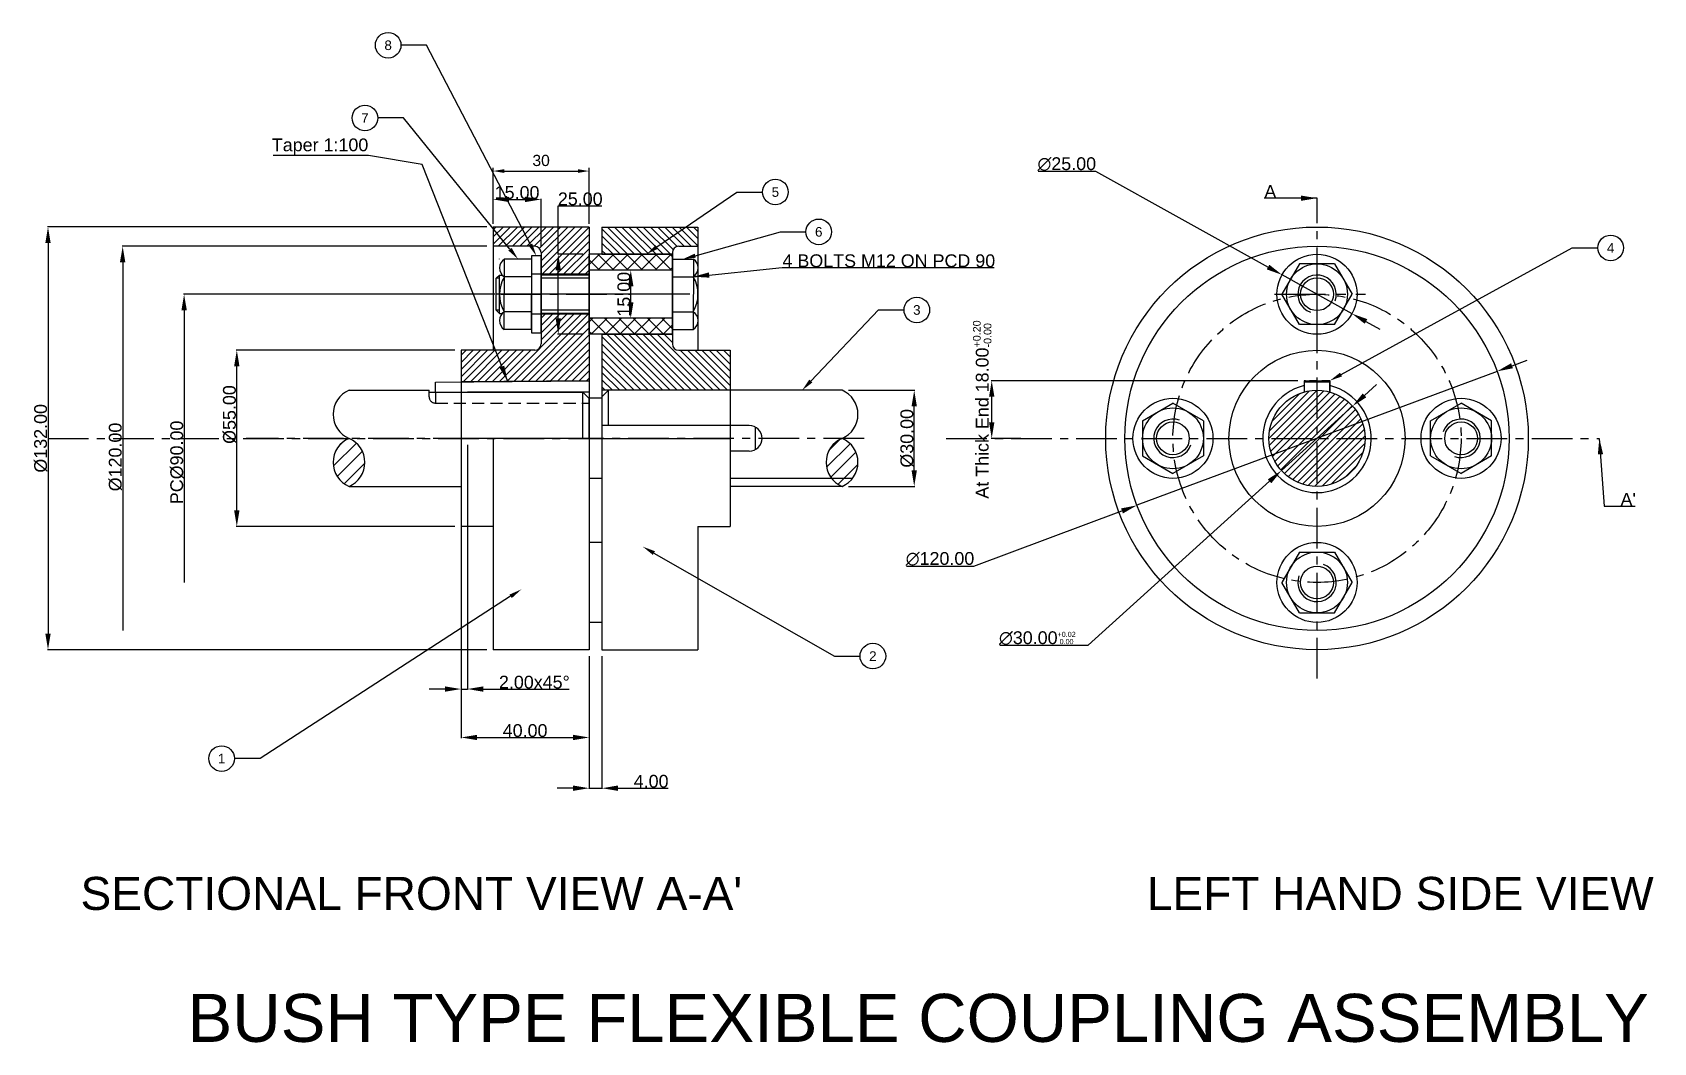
# Model space of a CAD drawing. Header units: millimetres. Extents: x 5499 to 6005, y 2322 to 2638.
import ezdxf
from ezdxf import colors
from ezdxf.entities.mleader import LeaderData, LeaderLine
from ezdxf.enums import TextEntityAlignment as Align
from ezdxf.math import Vec2, Vec3

# ---------------------------------------------------------------- set-up
doc = ezdxf.new("R2010")
doc.units = ezdxf.units.MM
doc.linetypes.add('CENTER', pattern=[50.8, 31.75, -6.35, 6.35, -6.35])
doc.linetypes.add('HIDDEN', pattern=[9.525, 6.35, -3.175])
doc.layers.add('center', color=10, linetype='CENTER')
doc.layers.add('hidden', color=51, linetype='HIDDEN', plot=False)
doc.styles.get("Standard").update_dxf_attribs({"font": 'arial.ttf'})
doc.dimstyles.new('AM_ISO', dxfattribs={"dimtxt": 3.5, "dimasz": 3.5, "dimexe": 1, "dimexo": 1, "dimgap": 1.5, "dimtad": 1, "dimdsep": 46, "dimtxsty": 'Standard', "dimcen": 0, "dimclrd": 256, "dimclre": 256, "dimclrt": 2, "dimadec": 0, "dimazin": 2, "dimtp": 0.1, "dimtm": 0.1, "dimtfac": 0.71, "dimtdec": 3, "dimtmove": 0, "dimatfit": 3, "dimfxl": 1, "dimlwd": -1, "dimlwe": -1, "dimarcsym": 1})
doc.dimstyles.get("Standard").update_dxf_attribs({"dimtxt": 4, "dimasz": 5, "dimexe": 0.18, "dimexo": 2, "dimgap": 0.09, "dimtad": 1, "dimtoh": 1, "dimzin": 0, "dimdsep": 46, "dimtxsty": 'Standard', "dimcen": 0.09, "dimclrt": 2, "dimadec": 0, "dimazin": 0, "dimtfac": 1, "dimtmove": 0, "dimatfit": 3, "dimfxl": 1, "dimtolj": 1, "dimtzin": 0, "dimarcsym": 0})

# ---------------------------------------------------------------- blocks, each defined once
blk = doc.blocks.new('*D25')
at = {"linetype": 'ByBlock', "transparency": 16777216}
for p, q in [((2976.7, 1302.11), (2976.7, 1319.58)), ((2980.2, 1318.58), (3003.2, 1318.58)), ((3006.7, 1302.11), (3006.7, 1319.58))]:
    blk.add_line(p, q, dxfattribs=at)
at = {"transparency": 16777216}
for points in [[(2980.2, 1319.16), (2980.2, 1318), (2976.7, 1318.58)], [(3003.2, 1319.16), (3003.2, 1318), (3006.7, 1318.58)]]:
    blk.add_solid(points, dxfattribs=at)
at = {"layer": 'Defpoints', "color": 0, "transparency": 16777216}
for p in [(3006.7, 1318.58), (2976.7, 1301.11), (3006.7, 1301.11)]:
    blk.add_point(p, dxfattribs=at)
at = {"color": 2, "transparency": 16777216, "insert": (2991.7, 1321.87), "char_height": 3.5, "attachment_point": 5}
blk.add_mtext('30', dxfattribs=at)
blk = doc.blocks.new('*D26')
at = {"color": 0, "lineweight": -2, "transparency": 16777216}
for p, q in [((2964.7, 1262.61), (2896.47, 1262.61)), ((2896.65, 1212.61), (2896.65, 1257.61)), ((2964.7, 1207.61), (2896.47, 1207.61))]:
    blk.add_line(p, q, dxfattribs=at)
at = {"color": 0, "transparency": 16777216}
for points in [[(2895.81, 1257.61), (2897.48, 1257.61), (2896.65, 1262.61)], [(2895.81, 1212.61), (2897.48, 1212.61), (2896.65, 1207.61)]]:
    blk.add_solid(points, dxfattribs=at)
at = {"layer": 'Defpoints', "color": 0, "transparency": 16777216}
for p in [(2896.65, 1262.61), (2966.7, 1262.61), (2966.7, 1207.61)]:
    blk.add_point(p, dxfattribs=at)
at = {"color": 2, "transparency": 16777216, "insert": (2894.4, 1242.54), "char_height": 4, "attachment_point": 5, "rotation": 90}
blk.add_mtext('\\A1;%%C55.00', dxfattribs=at)
blk = doc.blocks.new('*D27')
at = {"color": 0, "lineweight": -2, "transparency": 16777216}
for p, q in [((2976.7, 1303.11), (2976.7, 1309.91)), ((2981.7, 1309.73), (2986.7, 1309.73)), ((2991.7, 1295.11), (2991.7, 1309.91))]:
    blk.add_line(p, q, dxfattribs=at)
at = {"color": 0, "transparency": 16777216}
for points in [[(2981.7, 1310.56), (2981.7, 1308.89), (2976.7, 1309.73)], [(2986.7, 1310.56), (2986.7, 1308.89), (2991.7, 1309.73)]]:
    blk.add_solid(points, dxfattribs=at)
at = {"layer": 'Defpoints', "color": 0, "transparency": 16777216}
for p in [(2991.7, 1309.73), (2976.7, 1301.11), (2991.7, 1293.11)]:
    blk.add_point(p, dxfattribs=at)
at = {"color": 2, "transparency": 16777216, "insert": (2984.2, 1311.86), "char_height": 4, "attachment_point": 5}
blk.add_mtext('\\A1;15.00', dxfattribs=at)
blk = doc.blocks.new('*D28')
at = {"color": 0, "lineweight": -2, "transparency": 16777216}
for p, q in [((2977.2, 1280.11), (2880.01, 1280.11)), ((2880.19, 1275.11), (2880.19, 1190.11))]:
    blk.add_line(p, q, dxfattribs=at)
at = {"color": 0, "transparency": 16777216}
blk.add_solid([(2879.36, 1275.11), (2881.03, 1275.11), (2880.19, 1280.11)], dxfattribs=at)
at = {"layer": 'Defpoints', "color": 0, "transparency": 16777216}
for p in [(2979.2, 1280.11), (2880.19, 1190.11), (2979.2, 1190.11)]:
    blk.add_point(p, dxfattribs=at)
at = {"color": 2, "transparency": 16777216, "insert": (2877.95, 1227.6), "char_height": 4, "attachment_point": 5, "rotation": 90}
blk.add_mtext('\\A1;PC%%C90.00', dxfattribs=at)
blk = doc.blocks.new('_None')
blk = doc.blocks.new('*D29')
at = {"color": 0, "lineweight": -2, "transparency": 16777216}
for p, q in [((2974.7, 1301.11), (2837.5, 1301.11)), ((2837.68, 1296.11), (2837.68, 1174.11)), ((2974.7, 1169.11), (2837.5, 1169.11))]:
    blk.add_line(p, q, dxfattribs=at)
at = {"color": 0, "transparency": 16777216}
for points in [[(2836.84, 1296.11), (2838.51, 1296.11), (2837.68, 1301.11)], [(2836.84, 1174.11), (2838.51, 1174.11), (2837.68, 1169.11)]]:
    blk.add_solid(points, dxfattribs=at)
at = {"layer": 'Defpoints', "color": 0, "transparency": 16777216}
for p in [(2976.7, 1301.11), (2837.68, 1169.11), (2976.7, 1169.11)]:
    blk.add_point(p, dxfattribs=at)
at = {"color": 2, "transparency": 16777216, "insert": (2835.43, 1235.11), "char_height": 4, "attachment_point": 5, "rotation": 90}
blk.add_mtext('\\A1;%%C132.00', dxfattribs=at)
blk = doc.blocks.new('*D30')
at = {"color": 0, "lineweight": -2, "transparency": 16777216}
for p, q in [((2974.7, 1295.11), (2860.82, 1295.11)), ((2861, 1290.11), (2861, 1175.11))]:
    blk.add_line(p, q, dxfattribs=at)
at = {"color": 0, "transparency": 16777216}
blk.add_solid([(2860.16, 1290.11), (2861.83, 1290.11), (2861, 1295.11)], dxfattribs=at)
at = {"layer": 'Defpoints', "color": 0, "transparency": 16777216}
for p in [(2976.7, 1295.11), (2861, 1175.11), (2976.7, 1175.11)]:
    blk.add_point(p, dxfattribs=at)
at = {"color": 2, "transparency": 16777216, "insert": (2858.75, 1229.28), "char_height": 4, "attachment_point": 5, "rotation": 90}
blk.add_mtext('\\A1;%%C120.00', dxfattribs=at)
blk = doc.blocks.new('*D31')
at = {"color": 0, "lineweight": -2, "transparency": 16777216}
for p, q in [((2966.7, 1249.57), (2966.7, 1156.64)), ((2968.7, 1233.11), (2968.7, 1156.64)), ((2961.7, 1156.82), (2956.7, 1156.82)), ((2966.7, 1156.82), (2968.7, 1156.82)), ((2973.7, 1156.82), (3000.47, 1156.82))]:
    blk.add_line(p, q, dxfattribs=at)
at = {"color": 0, "transparency": 16777216}
for points in [[(2961.7, 1157.65), (2961.7, 1155.98), (2966.7, 1156.82)], [(2973.7, 1157.65), (2973.7, 1155.98), (2968.7, 1156.82)]]:
    blk.add_solid(points, dxfattribs=at)
at = {"layer": 'Defpoints', "color": 0, "transparency": 16777216}
for p in [(2966.7, 1251.57), (2968.7, 1235.11), (2968.7, 1156.82)]:
    blk.add_point(p, dxfattribs=at)
at = {"color": 2, "transparency": 16777216, "insert": (2989.59, 1158.95), "char_height": 4, "attachment_point": 5}
blk.add_mtext('\\A1;2.00x45%%D', dxfattribs=at)
blk = doc.blocks.new('*D32')
at = {"color": 0, "lineweight": -2, "transparency": 16777216}
for p, q in [((2966.7, 1205.61), (2966.7, 1141.52)), ((3006.7, 1167.11), (3006.7, 1141.52)), ((2971.7, 1141.7), (3001.7, 1141.7))]:
    blk.add_line(p, q, dxfattribs=at)
at = {"color": 0, "transparency": 16777216}
for points in [[(2971.7, 1142.53), (2971.7, 1140.87), (2966.7, 1141.7)], [(3001.7, 1142.53), (3001.7, 1140.87), (3006.7, 1141.7)]]:
    blk.add_solid(points, dxfattribs=at)
at = {"layer": 'Defpoints', "color": 0, "transparency": 16777216}
for p in [(2966.7, 1207.61), (3006.7, 1169.11), (3006.7, 1141.7)]:
    blk.add_point(p, dxfattribs=at)
at = {"color": 2, "transparency": 16777216, "insert": (2986.7, 1143.83), "char_height": 4, "attachment_point": 5}
blk.add_mtext('\\A1;40.00', dxfattribs=at)
blk = doc.blocks.new('*D33')
at = {"color": 0, "lineweight": -2, "transparency": 16777216}
for p, q in [((3228.05, 1253.11), (3132.27, 1253.11)), ((3132.45, 1240.11), (3132.45, 1248.11)), ((3141.56, 1235.11), (3132.27, 1235.11))]:
    blk.add_line(p, q, dxfattribs=at)
at = {"color": 0, "transparency": 16777216}
for points in [[(3131.61, 1248.11), (3133.28, 1248.11), (3132.45, 1253.11)], [(3131.61, 1240.11), (3133.28, 1240.11), (3132.45, 1235.11)]]:
    blk.add_solid(points, dxfattribs=at)
at = {"layer": 'Defpoints', "color": 0, "transparency": 16777216}
for p in [(3132.45, 1253.11), (3230.05, 1253.11), (3143.56, 1235.11)]:
    blk.add_point(p, dxfattribs=at)
at = {"color": 2, "transparency": 16777216, "insert": (3129.47, 1244.11), "char_height": 4, "attachment_point": 5, "rotation": 90}
blk.add_mtext('\\A1;At Thick End 18.00{\\H2.4;\\S+0.20^ -0.00;}', dxfattribs=at)
blk = doc.blocks.new('*D34')
at = {"color": 0, "lineweight": -2, "transparency": 16777216}
for p, q in [((3248.88, 1248.53), (3252.59, 1251.88)), ((3245.17, 1245.17), (3222.93, 1225.05)), ((3162.6, 1170.47), (3219.22, 1221.69)), ((3134.93, 1170.47), (3162.6, 1170.47))]:
    blk.add_line(p, q, dxfattribs=at)
at = {"color": 0, "transparency": 16777216}
for points in [[(3248.32, 1249.14), (3249.44, 1247.91), (3245.17, 1245.17)], [(3218.66, 1222.31), (3219.78, 1221.07), (3222.93, 1225.05)]]:
    blk.add_solid(points, dxfattribs=at)
at = {"layer": 'Defpoints', "color": 0, "transparency": 16777216}
for p in [(3245.17, 1245.17), (3222.93, 1225.05)]:
    blk.add_point(p, dxfattribs=at)
at = {"color": 2, "transparency": 16777216, "insert": (3146.69, 1172.72), "char_height": 4, "attachment_point": 5}
blk.add_mtext('\\A1;∅30.00{\\H1.6;\\S+0.02^  0.00;}', dxfattribs=at)
blk = doc.blocks.new('*D35')
at = {"color": 0, "lineweight": -2, "transparency": 16777216}
for p, q in [((3146.97, 1318.5), (3164.89, 1318.5)), ((3164.89, 1318.5), (3218.75, 1288.6)), ((3244.98, 1274.04), (3223.12, 1286.18)), ((3249.35, 1271.61), (3253.72, 1269.19))]:
    blk.add_line(p, q, dxfattribs=at)
at = {"color": 0, "transparency": 16777216}
for points in [[(3219.15, 1289.33), (3218.34, 1287.87), (3223.12, 1286.18)], [(3249.75, 1272.34), (3248.94, 1270.89), (3244.98, 1274.04)]]:
    blk.add_solid(points, dxfattribs=at)
at = {"layer": 'Defpoints', "color": 0, "transparency": 16777216}
for p in [(3223.12, 1286.18), (3244.98, 1274.04)]:
    blk.add_point(p, dxfattribs=at)
at = {"color": 2, "transparency": 16777216, "insert": (3155.89, 1320.75), "char_height": 4, "attachment_point": 5}
blk.add_mtext('\\A1;∅25.00', dxfattribs=at)
blk = doc.blocks.new('*U3')
at = {"color": 0, "linetype": 'Continuous'}
for p, q in [((-9.5, 5.48), (0, 10.97)), ((9.5, 5.48), (0, 10.97)), ((-9.5, -5.48), (-9.5, 5.48)), ((9.5, -5.48), (9.5, 5.48)), ((-9.5, -5.48), (0, -10.97)), ((9.5, -5.48), (0, -10.97))]:
    blk.add_line(p, q, dxfattribs=at)
for radius in [9.5, 5.12]:
    blk.add_circle((0, 0), radius, dxfattribs=at)
blk.add_arc((0, 0), 6, 250, 160, dxfattribs=at)
blk = doc.blocks.new('*U36')
at = {"rotation": 90}
blk.add_blockref('*U3', (0, 0), dxfattribs=at)
blk = doc.blocks.new('*U37')
at = {"color": 0, "linetype": 'ByBlock', "lineweight": -2, "transparency": 16777216}
blk.add_blockref('*U36', (3234.05, 1280.11), dxfattribs=at)
for p, rotation in [((3189.05, 1235.11), 90), ((3279.05, 1235.11), 270), ((3234.05, 1190.11), 180)]:
    blk.add_blockref('*U36', p, dxfattribs=dict(at, rotation=rotation))
blk = doc.blocks.new('_TagCircle')
at = {"color": 0, "linetype": 'ByBlock', "lineweight": -2, "transparency": 16777216}
blk.add_circle((0, 0), 4, dxfattribs=at)
at = {"color": 0, "transparency": 16777216}
blk.add_attdef('TAGNUMBER', text='', height=3, dxfattribs=at).set_placement((0, -1.5), align=Align.CENTER)
blk = doc.blocks.new('*D38')
at = {"color": 0, "lineweight": -2, "ltscale": 0.5, "transparency": 16777216}
for p, q in [((3006.7, 1167.11), (3006.7, 1125.67)), ((3010.7, 1167.11), (3010.7, 1125.67)), ((3001.7, 1125.85), (2996.7, 1125.85)), ((3006.7, 1125.85), (3010.7, 1125.85)), ((3015.7, 1125.85), (3031.42, 1125.85))]:
    blk.add_line(p, q, dxfattribs=at)
at = {"color": 0, "ltscale": 0.5, "transparency": 16777216}
for points in [[(3001.7, 1126.69), (3001.7, 1125.02), (3006.7, 1125.85)], [(3015.7, 1126.69), (3015.7, 1125.02), (3010.7, 1125.85)]]:
    blk.add_solid(points, dxfattribs=at)
at = {"layer": 'Defpoints', "color": 0, "ltscale": 0.5, "transparency": 16777216}
for p in [(3006.7, 1169.11), (3010.7, 1169.11), (3010.7, 1125.85)]:
    blk.add_point(p, dxfattribs=at)
at = {"color": 2, "ltscale": 0.5, "transparency": 16777216, "insert": (3026.06, 1127.99), "char_height": 4, "attachment_point": 5}
blk.add_mtext('\\A1;4.00', dxfattribs=at)
blk = doc.blocks.new('*D39')
at = {"color": 0, "lineweight": -2, "ltscale": 0.5, "transparency": 16777216}
for p, q in [((3087.7, 1250.11), (3108.42, 1250.11)), ((3108.24, 1225.11), (3108.24, 1245.11)), ((3087.7, 1220.11), (3108.42, 1220.11))]:
    blk.add_line(p, q, dxfattribs=at)
at = {"color": 0, "ltscale": 0.5, "transparency": 16777216}
for points in [[(3107.41, 1245.11), (3109.07, 1245.11), (3108.24, 1250.11)], [(3107.41, 1225.11), (3109.07, 1225.11), (3108.24, 1220.11)]]:
    blk.add_solid(points, dxfattribs=at)
at = {"layer": 'Defpoints', "color": 0, "ltscale": 0.5, "transparency": 16777216}
for p in [(3085.7, 1250.11), (3108.24, 1250.11), (3085.7, 1220.11)]:
    blk.add_point(p, dxfattribs=at)
at = {"color": 2, "ltscale": 0.5, "transparency": 16777216, "insert": (3106, 1235.11), "char_height": 4, "attachment_point": 5, "rotation": 90}
blk.add_mtext('\\A1;%%C30.00', dxfattribs=at)
blk = doc.blocks.new('*D40')
at = {"color": 0, "lineweight": -2, "ltscale": 0.5, "transparency": 16777216}
for p, q in [((3021.7, 1287.61), (3019.88, 1287.61)), ((3019.7, 1277.61), (3019.7, 1282.61)), ((3021.67, 1272.61), (3019.88, 1272.61))]:
    blk.add_line(p, q, dxfattribs=at)
at = {"color": 0, "ltscale": 0.5, "transparency": 16777216}
for points in [[(3018.87, 1282.61), (3020.54, 1282.61), (3019.7, 1287.61)], [(3018.87, 1277.61), (3020.54, 1277.61), (3019.7, 1272.61)]]:
    blk.add_solid(points, dxfattribs=at)
at = {"layer": 'Defpoints', "color": 0, "ltscale": 0.5, "transparency": 16777216}
for p in [(3019.7, 1287.61), (3019.7, 1287.61), (3019.67, 1272.61)]:
    blk.add_point(p, dxfattribs=at)
at = {"color": 2, "ltscale": 0.5, "transparency": 16777216, "insert": (3017.57, 1280.11), "char_height": 4, "attachment_point": 5, "rotation": 90}
blk.add_mtext('\\A1;15.00', dxfattribs=at)
blk = doc.blocks.new('*D41')
at = {"color": 0, "lineweight": -2, "ltscale": 0.5, "transparency": 16777216}
for p, q in [((2997.05, 1292.61), (2997.05, 1307.73)), ((2997.05, 1307.73), (3010.69, 1307.73)), ((3004.7, 1292.61), (2996.87, 1292.61)), ((2997.05, 1272.61), (2997.05, 1287.61)), ((3004.7, 1267.61), (2996.87, 1267.61))]:
    blk.add_line(p, q, dxfattribs=at)
at = {"color": 0, "ltscale": 0.5, "transparency": 16777216}
for points in [[(2996.22, 1287.61), (2997.88, 1287.61), (2997.05, 1292.61)], [(2996.22, 1272.61), (2997.88, 1272.61), (2997.05, 1267.61)]]:
    blk.add_solid(points, dxfattribs=at)
at = {"layer": 'Defpoints', "color": 0, "ltscale": 0.5, "transparency": 16777216}
for p in [(3006.7, 1292.61), (2997.05, 1267.61), (3006.7, 1267.61)]:
    blk.add_point(p, dxfattribs=at)
at = {"color": 2, "ltscale": 0.5, "transparency": 16777216, "insert": (3003.92, 1309.86), "char_height": 4, "attachment_point": 5}
blk.add_mtext('\\A1;25.00', dxfattribs=at)
blk = doc.blocks.new('*D42')
at = {"color": 0, "lineweight": -2, "ltscale": 0.5, "transparency": 16777216}
for p, q in [((3290.28, 1256.03), (3177.81, 1214.19)), ((3294.97, 1257.77), (3299.65, 1259.52)), ((3126.86, 1195.23), (3173.13, 1212.44)), ((3105.82, 1195.23), (3126.86, 1195.23))]:
    blk.add_line(p, q, dxfattribs=at)
at = {"color": 0, "ltscale": 0.5, "transparency": 16777216}
for points in [[(3294.68, 1258.56), (3295.26, 1256.99), (3290.28, 1256.03)], [(3172.84, 1213.22), (3173.42, 1211.66), (3177.81, 1214.19)]]:
    blk.add_solid(points, dxfattribs=at)
at = {"layer": 'Defpoints', "color": 0, "ltscale": 0.5, "transparency": 16777216}
for p in [(3290.28, 1256.03), (3177.81, 1214.19)]:
    blk.add_point(p, dxfattribs=at)
at = {"color": 2, "ltscale": 0.5, "transparency": 16777216, "insert": (3116.29, 1197.47), "char_height": 4, "attachment_point": 5}
blk.add_mtext('\\A1;∅120.00', dxfattribs=at)
blk = doc.blocks.new('saved-assembly')
h = blk.add_hatch()
h.set_pattern_fill('ANSI31', color=256, scale=0.5)
h.paths.add_polyline_path([(3006.703, 1301.109), (2976.703, 1301.109), (2976.703, 1295.109), (2989.703, 1295.109, -0.4142136), (2991.703, 1293.109), (2991.703, 1286.359), (3006.703, 1286.359)])
h.paths.add_polyline_path([(2966.703, 1262.609), (2966.703, 1252.709), (3006.703, 1253.109), (3006.703, 1273.859), (2991.703, 1273.859), (2991.703, 1264.609, -0.4142136), (2989.703, 1262.609)])
h = blk.add_hatch()
h.set_pattern_fill('ANSI31', color=256, scale=0.5, angle=90)
h.paths.add_polyline_path([(3050.703, 1262.609), (3034.703, 1262.609, -0.4142136), (3032.703, 1264.609), (3032.703, 1267.609), (3010.703, 1267.609), (3010.703, 1250.109), (3012.699, 1250.109), (3050.703, 1250.109)])
h.paths.add_polyline_path([(3040.703, 1301.109), (3010.703, 1301.109), (3010.703, 1292.609), (3032.703, 1292.609), (3032.703, 1293.109, -0.4142136), (3034.703, 1295.109), (3040.703, 1295.109)])
h = blk.add_hatch()
h.set_pattern_fill('ANSI37', color=256)
h.set_pattern_definition([(45, (-1108.9727, -682.8275), (-2.245064, 2.245064), []), (135, (-1108.9727, -682.8275), (-2.245064, -2.245064), [])])
h.paths.add_polyline_path([(3032.703, 1287.609), (3032.703, 1292.609), (3006.703, 1292.609), (3006.703, 1287.609)])
h.paths.add_polyline_path([(3006.703, 1272.609), (3006.703, 1267.609), (3032.703, 1267.609), (3032.703, 1272.609)])
at = {"ltscale": 0.5}
h = blk.add_hatch(dxfattribs=at)
h.set_pattern_fill('ANSI31', color=256, scale=0.5)
h.paths.add_polyline_path([(3234.049, 1250.109, 0.4142136), (3219.049, 1235.109), (3234.049, 1235.109)])
h.paths.add_polyline_path([(3234.049, 1250.109), (3234.049, 1235.109), (3249.049, 1235.109, 0.4142136)])
h.paths.add_polyline_path([(3249.049, 1235.109), (3234.049, 1235.109), (3234.049, 1220.109, 0.4142136)])
h.paths.add_polyline_path([(3234.049, 1235.109), (3219.049, 1235.109, 0.4142136), (3234.049, 1220.109)])
at = {"ltscale": 0.4}
h = blk.add_hatch(dxfattribs=at)
h.set_pattern_fill('ANSI31', color=256)
h.set_pattern_definition([(45, (-457.2683, -579.924), (-2.245064, 2.245064), [])])
h.paths.add_polyline_path([(2931.703, 1235.109, 0.6623742), (2931.703, 1220.109, 0.6623742)])
h = blk.add_hatch(dxfattribs=at)
h.set_pattern_fill('ANSI31', color=256)
h.set_pattern_definition([(45, (-504.893, -579.924), (-2.245064, 2.245064), [])])
h.paths.add_polyline_path([(3085.703, 1220.109, 0.6623742), (3085.703, 1235.109, 0.6623742)])
for p, q in [((3006.703, 1301.109), (2976.703, 1301.109)), ((2976.703, 1301.109), (2976.703, 1262.609)), ((3006.703, 1301.109), (3006.703, 1169.109)), ((3010.703, 1301.109), (3040.703, 1301.109)), ((3010.703, 1301.109), (3010.703, 1292.609)), ((3040.703, 1301.109), (3040.703, 1262.609)), ((2989.703, 1295.109), (2976.703, 1295.109)), ((2991.703, 1293.109), (2991.703, 1264.609)), ((3032.703, 1292.609), (3006.703, 1292.609)), ((3006.703, 1267.609), (3006.703, 1292.609)), ((3010.703, 1292.609), (3032.703, 1292.609)), ((3032.703, 1293.109), (3032.703, 1264.609)), ((3032.703, 1267.609), (3032.703, 1292.609)), ((3034.703, 1295.109), (3040.703, 1295.109)), ((2978.752, 1291.078), (2978.752, 1291.123)), ((2980.154, 1269.132), (2980.252, 1291.078)), ((2988.752, 1291.078), (2980.252, 1291.078)), ((2988.654, 1269.139), (2988.752, 1291.078)), ((2991.703, 1286.359), (2988.703, 1286.359)), ((3006.703, 1286.359), (2991.703, 1286.359)), ((3006.736, 1287.609), (3006.669, 1272.609)), ((3032.703, 1287.609), (3006.703, 1287.609)), ((3032.703, 1287.609), (3006.736, 1287.609)), ((3032.752, 1291.078), (3032.654, 1269.139)), ((3032.752, 1291.078), (3039.252, 1291.078)), ((3039.252, 1291.085), (3039.154, 1269.139)), ((2977.703, 1285.109), (2978.703, 1286.109)), ((2978.703, 1285.109), (2977.703, 1285.109)), ((2977.703, 1275.109), (2977.703, 1285.109)), ((2978.703, 1274.109), (2978.703, 1286.109)), ((2988.727, 1285.594), (2980.227, 1285.594)), ((3006.729, 1286.109), (2991.703, 1286.109)), ((3006.729, 1285.109), (2991.703, 1285.109)), ((3032.727, 1285.594), (3039.227, 1285.594)), ((3032.703, 1280.109), (2977.703, 1280.109)), ((2978.703, 1280.1), (2978.703, 1280.131)), ((3040.703, 1280.118), (3040.703, 1280.086)), ((2978.703, 1275.109), (2977.703, 1275.109)), ((2978.703, 1274.109), (2977.703, 1275.109)), ((2988.678, 1274.624), (2980.179, 1274.624)), ((2991.703, 1273.859), (2988.703, 1273.859)), ((3006.676, 1275.109), (2991.703, 1275.109)), ((3006.676, 1274.109), (2991.703, 1274.109)), ((3006.703, 1273.859), (2991.703, 1273.859)), ((3032.669, 1272.609), (3006.669, 1272.609)), ((3032.703, 1272.609), (3006.703, 1272.609)), ((3032.678, 1274.624), (3039.178, 1274.624)), ((2988.654, 1269.139), (2980.154, 1269.139)), ((3032.703, 1267.609), (3006.703, 1267.609)), ((3010.703, 1267.609), (3010.703, 1169.109)), ((3010.703, 1267.609), (3032.703, 1267.609)), ((3032.654, 1269.139), (3039.154, 1269.139)), ((2989.703, 1262.609), (2966.703, 1262.609)), ((2966.703, 1262.609), (2966.703, 1207.609)), ((3034.703, 1262.609), (3050.703, 1262.609)), ((3050.703, 1262.609), (3050.703, 1207.609)), ((2958.703, 1252.629), (3006.703, 1253.109)), ((2958.703, 1249.566), (2958.703, 1252.629)), ((3006.703, 1253.109), (2966.703, 1252.709)), ((3006.703, 1253.109), (3006.703, 1246.109)), ((3230.049, 1253.109), (3238.049, 1253.109)), ((3230.049, 1253.109), (3230.049, 1249.566)), ((3230.049, 1253.109), (3230.049, 1249.566)), ((3238.049, 1253.109), (3238.049, 1249.566)), ((3238.049, 1249.566), (3238.049, 1253.109)), ((2931.703, 1250.109), (2956.703, 1250.109)), ((2956.703, 1249.566), (3004.703, 1249.566)), ((3006.703, 1249.566), (2968.703, 1249.566)), ((3006.703, 1247.566), (3004.703, 1249.566)), ((3004.703, 1235.109), (3004.703, 1249.566)), ((3006.703, 1235.109), (3006.703, 1247.566)), ((3012.703, 1239.109), (3012.703, 1249.566)), ((3085.703, 1250.109), (3060.703, 1250.109)), ((3058.703, 1231.645), (3058.703, 1238.573)), ((3006.703, 1235.109), (2966.703, 1235.109)), ((2976.703, 1235.109), (2976.703, 1169.109)), ((3010.703, 1235.109), (3050.703, 1235.109)), ((3060.703, 1235.109), (3060.703, 1235.109)), ((2931.703, 1220.109), (2966.703, 1220.109)), ((3085.703, 1220.109), (3050.703, 1220.109)), ((2976.703, 1207.609), (2966.703, 1207.609)), ((3040.703, 1207.609), (3050.703, 1207.609)), ((3040.703, 1207.609), (3040.703, 1169.109)), ((3006.703, 1169.109), (2976.703, 1169.109)), ((3010.703, 1169.109), (3040.703, 1169.109))]:
    blk.add_line(p, q)
at = {"ltscale": 0.5}
for p, q in [((2978.703, 1286.109), (2979.578, 1286.109)), ((2978.703, 1274.109), (2979.561, 1274.109)), ((3010.703, 1247.609), (3006.66, 1247.609)), ((3012.699, 1250.109), (3010.703, 1248.112)), ((3012.699, 1250.109), (3010.703, 1250.109)), ((3012.703, 1249.566), (3012.699, 1250.109)), ((3060.703, 1250.109), (3012.699, 1250.109)), ((3010.703, 1222.609), (3006.703, 1222.609)), ((3088.956, 1222.609), (3050.703, 1222.609)), ((3010.703, 1202.609), (3006.703, 1202.609)), ((3010.703, 1177.609), (3006.703, 1177.609))]:
    blk.add_line(p, q, dxfattribs=at)
at = {"ltscale": 0.3}
blk.add_line((3238.049, 1252.629), (3230.049, 1252.629), dxfattribs=at)
at = {"ltscale": 0.4}
for p, q in [((3056.703, 1239.109), (3010.703, 1239.109)), ((3056.703, 1231.109), (3050.703, 1231.109))]:
    blk.add_line(p, q, dxfattribs=at)
blk.add_lwpolyline([(2988.703, 1268.109), (2991.703, 1268.109), (2991.703, 1292.109), (2988.703, 1292.109)], close=True)
for centre, radius in [((3234.049, 1235.109), 66), ((3234.049, 1235.109), 60), ((3234.049, 1280.109), 12.5), ((3234.049, 1235.109), 27.5), ((3189.049, 1235.109), 12.5), ((3279.049, 1235.109), 12.5), ((3234.049, 1190.109), 12.5)]:
    blk.add_circle(centre, radius)
at = {"ltscale": 0.5}
blk.add_circle((3234.049, 1235.109), 15, dxfattribs=at)
for centre, radius, start, end in [((2989.703, 1293.109), 2, 0, 90), ((3034.703, 1293.109), 2, 90, 180), ((2981.867, 1288.329), 3.189, 120.43589, 239.05407), ((3037.457, 1288.344), 3.271, 302.77209, 56.71787), ((2989.481, 1280.067), 10.778, 149.15436, 210.3356), ((3029.925, 1280.15), 10.778, 329.15436, 30.3356), ((2981.949, 1271.874), 3.271, 122.77209, 236.71787), ((3037.539, 1271.889), 3.189, 300.43589, 59.05407), ((2989.703, 1264.609), 2, 270, 0), ((3034.703, 1264.609), 2, 180, 270), ((3234.049, 1235.109), 16.936, 103.6614, 76.3386), ((2934.88, 1242.609), 8.145, 112.96108, 247.03892), ((3082.525, 1242.609), 8.145, 292.96108, 67.03892), ((3056.703, 1235.109), 4, 0, 90), ((2934.88, 1227.609), 8.145, 112.96108, 247.03892), ((2928.525, 1227.609), 8.145, 292.96108, 67.03892), ((3056.703, 1235.109), 4, 270, 0), ((3088.88, 1227.609), 8.145, 112.96108, 247.03892), ((3082.525, 1227.609), 8.145, 292.96108, 67.03892)]:
    blk.add_arc(centre, radius, start, end)
at = {"layer": 'center', "ltscale": 0.4}
for p, q in [((3234.049, 1160.109), (3234.049, 1310.109)), ((2979.203, 1280.109), (3019.203, 1280.109)), ((3038.203, 1280.109), (2998.203, 1280.109)), ((2837.676, 1235.109), (3028.028, 1235.109)), ((3092.586, 1235.109), (2899.557, 1235.109)), ((3118.223, 1235.109), (3322.226, 1235.109))]:
    blk.add_line(p, q, dxfattribs=at)
at = {"layer": 'center', "ltscale": 0.5}
for p, q in [((3234.049, 1267.042), (3234.049, 1290.92)), ((3220.795, 1280.109), (3249.192, 1280.109))]:
    blk.add_line(p, q, dxfattribs=at)
at = {"layer": 'center', "ltscale": 0.4}
blk.add_circle((3234.049, 1235.109), 45, dxfattribs=at)
at = {"layer": 'hidden', "ltscale": 0.4}
blk.add_line((3238.049, 1253.109), (3230.049, 1253.109), dxfattribs=at)
at = {"layer": 'hidden', "ltscale": 0.6}
for p, q in [((2956.703, 1248.109), (2956.703, 1250.109)), ((2958.703, 1249.566), (2958.703, 1246.109)), ((2958.703, 1246.109), (3006.703, 1246.109))]:
    blk.add_line(p, q, dxfattribs=at)
blk.add_arc((2958.703, 1248.109), 2, 180, 270, dxfattribs=at)
blk.add_blockref('*U37', (0, 0))
at = {"color": 2, "char_height": 4, "attachment_point": 9}
for s, insert in [('\\A1;Taper 1:100', (2937.719, 1323.556)), ('\\A1;A', (3221.321, 1310.199))]:
    blk.add_mtext(s, dxfattribs=dict(at, insert=insert))
at = {"color": 2, "ltscale": 0.5, "char_height": 4, "attachment_point": 7}
for s, insert in [('\\A1;4 BOLTS M12 ON PCD 90', (3067.086, 1288.513)), ("\\A1;A'", (3328.854, 1214.047))]:
    blk.add_mtext(s, dxfattribs=dict(at, insert=insert))
at = {"ltscale": 0.5, "attachment_point": 1}
for s, width, insert, char_height in [("SECTIONAL FRONT VIEW A-A'", 215.24708, (2847.838, 1098.156), 10.30396), ('\\pxr4.88974;LEFT HAND SIDE VIEW', 215.24708, (3180.879, 1098.156), 10.30396), ('BUSH TYPE FLEXIBLE COUPLING ASSEMBLY', 529.53872, (2881.249, 1061.63), 15)]:
    blk.add_mtext_dynamic_manual_height_columns(s, width=width, gutter_width=51.52, heights=[0], dxfattribs=dict(at, insert=insert, char_height=char_height))
for base, p1, p2, dimstyle, picture, middle in [((3006.703, 1318.581), (2976.703, 1301.109), (3006.703, 1301.109), 'AM_ISO', '*D25', (2991.703, 1321.869)), ((2991.703, 1309.725), (2976.703, 1301.109), (2991.703, 1293.109), 'Standard', '*D27', (2984.203, 1311.858)), ((3006.703, 1141.699), (2966.703, 1207.609), (3006.703, 1169.109), 'Standard', '*D32', (2986.703, 1143.831))]:
    dim = blk.add_linear_dim(base=base, p1=p1, p2=p2, dimstyle=dimstyle)
    dim.commit()
    dim.dimension.update_dxf_attribs({"geometry": picture, "text_midpoint": middle})
dim = blk.add_diameter_dim_2p(p1=(3244.977, 1274.041), p2=(3223.12, 1286.176), dimstyle='Standard')
dim.commit()
dim.dimension.update_dxf_attribs({"geometry": '*D35', "text_midpoint": (3155.886, 1318.501), "dimtype": 131})
at = {"ltscale": 0.5}
dim = blk.add_linear_dim(base=(2997.049, 1267.609), p1=(3006.703, 1292.609), p2=(3006.703, 1267.609), angle=90, dimstyle='Standard', dxfattribs=at)
dim.commit()
dim.dimension.update_dxf_attribs({"geometry": '*D41', "text_midpoint": (3003.915, 1307.731), "dimtype": 128})
for base, p1, p2, picture, middle in [((2837.676, 1169.109), (2976.703, 1301.109), (2976.703, 1169.109), '*D29', (2837.676, 1235.109)), ((2896.647, 1262.609), (2966.703, 1207.609), (2966.703, 1262.609), '*D26', (2896.647, 1242.536))]:
    dim = blk.add_linear_dim(base=base, p1=p1, p2=p2, angle=90, text='%%C<>', dimstyle='Standard')
    dim.commit()
    dim.dimension.update_dxf_attribs({"geometry": picture, "text_midpoint": middle, "dimtype": 128})
for base, p1, p2, text, override, picture, middle in [((2860.997, 1175.109), (2976.703, 1295.109), (2976.703, 1175.109), '%%C<>', {"dimblk2": 'None', "dimsah": 1, "dimse2": 1}, '*D30', (2860.997, 1229.285)), ((2880.193, 1190.109), (2979.203, 1280.109), (2979.203, 1190.109), 'PC%%C<>', {"dimblk2": 'None', "dimsah": 1, "dimse2": 1}, '*D28', (2880.193, 1227.601)), ((3132.446, 1253.109), (3143.561, 1235.109), (3230.049, 1253.109), 'At Thick End <>', {"dimpost": '', "dimtol": 1, "dimtp": 0.2, "dimtm": 1e-09, "dimtfac": 0.6}, '*D33', (3132.446, 1244.109))]:
    dim = blk.add_linear_dim(base=base, p1=p1, p2=p2, angle=90, text=text, dimstyle='Standard', override=override)
    dim.commit()
    dim.dimension.update_dxf_attribs({"geometry": picture, "text_midpoint": middle, "dimtype": 128})
dim = blk.add_linear_dim(base=(3019.703, 1287.609), p1=(3019.669, 1272.609), p2=(3019.703, 1287.609), angle=90, dimstyle='Standard', dxfattribs=at)
dim.commit()
dim.dimension.update_dxf_attribs({"geometry": '*D40', "text_midpoint": (3017.571, 1280.109)})
dim = blk.add_diameter_dim_2p(p1=(3290.282, 1256.031), p2=(3177.815, 1214.186), dimstyle='Standard', dxfattribs=at)
dim.commit()
dim.dimension.update_dxf_attribs({"geometry": '*D42', "text_midpoint": (3116.293, 1195.226), "dimtype": 131})
dim = blk.add_linear_dim(base=(2968.703, 1156.816), p1=(2966.703, 1251.566), p2=(2968.703, 1235.109), text='<>x45%%D', dimstyle='Standard')
dim.commit()
dim.dimension.update_dxf_attribs({"geometry": '*D31', "text_midpoint": (2989.586, 1156.816), "dimtype": 128})
dim = blk.add_diameter_dim_2p(p1=(3245.172, 1245.172), p2=(3222.925, 1225.046), dimstyle='Standard', override={"dimgap": 0.09, "dimtol": 1, "dimlim": 0, "dimtp": 0.02, "dimtm": 0, "dimtfac": 0.4})
dim.commit()
dim.dimension.update_dxf_attribs({"geometry": '*D34', "text_midpoint": (3146.693, 1170.473), "dimtype": 131})
dim = blk.add_linear_dim(base=(3108.241, 1250.109), p1=(3085.703, 1220.109), p2=(3085.703, 1250.109), angle=90, text='%%C<>', dimstyle='Standard', override={"dimpost": ''}, dxfattribs=at)
dim.commit()
dim.dimension.update_dxf_attribs({"geometry": '*D39', "text_midpoint": (3105.997, 1235.109)})
dim = blk.add_linear_dim(base=(3010.703, 1125.854), p1=(3006.703, 1169.109), p2=(3010.703, 1169.109), dimstyle='Standard', dxfattribs=at)
dim.commit()
dim.dimension.update_dxf_attribs({"geometry": '*D38', "text_midpoint": (3026.062, 1127.986)})
at = {"annotation_type": 0, "has_hookline": 1, "hookline_direction": 1}
for points, text_width in [([(2981.265, 1252.854), (2954.571, 1320.633), (2937.809, 1323.466)], 29.735), ([(3234.049, 1310.109), (3221.411, 1310.109)], 3.735)]:
    blk.add_leader(points, dimstyle='Standard', dxfattribs=dict(at, text_width=text_width))
at = {"ltscale": 0.5, "annotation_type": 0, "has_hookline": 1, "hookline_direction": 0}
for points, text_width in [([(3039.227, 1285.594), (3066.996, 1288.423)], 66.12), ([(3322.226, 1235.109), (3323.764, 1213.957), (3328.764, 1213.957)], 4.532)]:
    blk.add_leader(points, dimstyle='Standard', dxfattribs=dict(at, text_width=text_width))
at = {"ltscale": 0.5}
ml = blk.add_multileader_block('Standard', dxfattribs=at)
ml.set_content('_TagCircle', color=4)
ml.set_attribute('TAGNUMBER', '8', width=0)
ml.set_leader_properties(color=4)
ml.build(insert=Vec2(0, 0))
ctx = ml.context
ctx.base_point, ctx.plane_origin = Vec3(2939.92, 1357.87), Vec3(2990.203, 1292.109)
notes = []
notes.append((ctx, [(0, (1, 1, 0), (2955.92, 1357.87), (-1, 0), 8, [(0, [(2990.203, 1292.109)], 0, [])])]))
ctx.block.insert = Vec3(2943.92, 1357.87)
ml = blk.add_multileader_block('Standard', dxfattribs=at)
ml.set_content('_TagCircle', color=4)
ml.set_attribute('TAGNUMBER', '7', width=0)
ml.set_leader_properties(color=4)
ml.build(insert=Vec2(0, 0))
ctx = ml.context
ctx.base_point, ctx.plane_origin = Vec3(2932.667, 1335.152), Vec3(2984.502, 1291.078)
notes.append((ctx, [(0, (1, 1, 0), (2948.667, 1335.152), (-1, 0), 8, [(0, [(2984.502, 1291.078)], 0, [])])]))
ctx.block.insert = Vec3(2936.667, 1335.152)
ml = blk.add_multileader_block('Standard', dxfattribs=at)
ml.set_content('_TagCircle', color=4)
ml.set_attribute('TAGNUMBER', '5', width=0)
ml.set_leader_properties(color=4)
ml.build(insert=Vec2(0, 0))
ctx = ml.context
ctx.base_point, ctx.plane_origin = Vec3(3060.878, 1312.035), Vec3(3024.577, 1292.609)
notes.append((ctx, [(0, (1, 1, 0), (3052.878, 1312.035), (1, 0), 8, [(0, [(3024.577, 1292.609)], 0, [])])]))
ctx.block.insert = Vec3(3064.878, 1312.035)
ml = blk.add_multileader_block('Standard', dxfattribs=at)
ml.set_content('_TagCircle', color=4)
ml.set_attribute('TAGNUMBER', '6', width=0)
ml.set_leader_properties(color=4)
ml.build(insert=Vec2(0, 0))
ctx = ml.context
ctx.base_point, ctx.plane_origin = Vec3(3074.422, 1299.592), Vec3(3036.002, 1291.078)
notes.append((ctx, [(0, (1, 1, 0), (3066.422, 1299.592), (1, 0), 8, [(0, [(3036.002, 1291.078)], 0, [])])]))
ctx.block.insert = Vec3(3078.422, 1299.592)
ml = blk.add_multileader_block('Standard', dxfattribs=at)
ml.set_content('_TagCircle', color=4)
ml.set_attribute('TAGNUMBER', '4', width=0)
ml.set_leader_properties(color=4)
ml.build(insert=Vec2(0, 0))
ctx = ml.context
ctx.base_point, ctx.plane_origin = Vec3(3321.768, 1294.588), Vec3(3238.049, 1253.109)
notes.append((ctx, [(0, (1, 1, 0), (3313.768, 1294.588), (1, 0), 8, [(0, [(3238.049, 1253.109)], 0, [])])]))
ctx.block.insert = Vec3(3325.768, 1294.588)
ml = blk.add_multileader_block('Standard', dxfattribs=at)
ml.set_content('_TagCircle', color=4)
ml.set_attribute('TAGNUMBER', '3', width=0)
ml.set_leader_properties(color=4)
ml.build(insert=Vec2(0, 0))
ctx = ml.context
ctx.base_point, ctx.plane_origin = Vec3(3105.049, 1275.201), Vec3(3073.203, 1250.109)
notes.append((ctx, [(0, (1, 1, 0), (3097.049, 1275.201), (1, 0), 8, [(0, [(3073.203, 1250.109)], 0, [])])]))
ctx.block.insert = Vec3(3109.049, 1275.201)
ml = blk.add_multileader_block('Standard', dxfattribs=at)
ml.set_content('_TagCircle', color=4)
ml.set_attribute('TAGNUMBER', '2', width=0)
ml.set_leader_properties(color=4)
ml.build(insert=Vec2(0, 0))
ctx = ml.context
ctx.base_point, ctx.plane_origin = Vec3(3091.322, 1167.11), Vec3(3023.454, 1201.277)
notes.append((ctx, [(0, (1, 1, 0), (3083.322, 1167.11), (1, 0), 8, [(0, [(3023.454, 1201.277)], 0, [])])]))
ctx.block.insert = Vec3(3095.322, 1167.11)
ml = blk.add_multileader_block('Standard', dxfattribs=at)
ml.set_content('_TagCircle', color=4)
ml.set_attribute('TAGNUMBER', '1', width=0)
ml.set_leader_properties(color=4)
ml.build(insert=Vec2(0, 0))
ctx = ml.context
ctx.base_point, ctx.plane_origin = Vec3(2887.895, 1135.106), Vec3(2985.545, 1187.948)
notes.append((ctx, [(0, (1, 1, 0), (2903.895, 1135.106), (-1, 0), 8, [(0, [(2985.545, 1187.948)], 0, [])])]))
ctx.block.insert = Vec3(2891.895, 1135.106)
for ctx, leaders in notes:
    for number, flags, end, landing, length, lines in leaders:
        leader = LeaderData()
        leader.index, (leader.has_last_leader_line, leader.has_dogleg_vector, leader.attachment_direction) = number, flags
        leader.last_leader_point, leader.dogleg_vector, leader.dogleg_length = Vec3(end), Vec3(landing), length
        for number, points, colour, breaks in lines:
            line = LeaderLine()
            line.index, line.vertices, line.color, line.breaks = number, Vec3.list(points), colors.encode_raw_color(colour), breaks
            leader.lines.append(line)
        ctx.leaders.append(leader)

msp = doc.modelspace()

# ---------------------------------------------------------------- block references
at = {"ltscale": 0.5}
msp.add_blockref('saved-assembly', (2665.95, 1275.65), dxfattribs=at)

doc.saveas('drawing.dxf')
